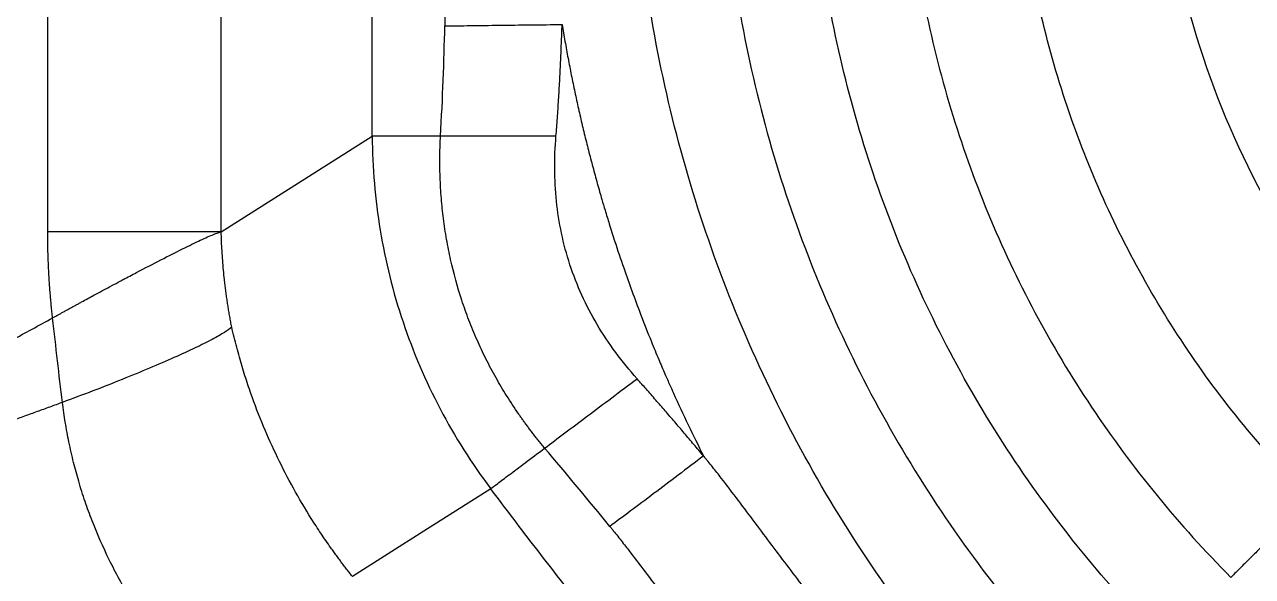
# Model space of a CAD drawing. Extents: x -50 to 28, y -10 to 124.
# Drawn here: x -27.64 to -17.74, y 34.64 to 39.09 of the extents above; entities that cross this region are included whole.
import ezdxf

# ---------------------------------------------------------------- set-up
doc = ezdxf.new("R2010")
doc.units = 0
doc.header["$MEASUREMENT"] = 0
doc.layers.add('GEOMETRY', color=2, linetype='Continuous', lineweight=25)

# ---------------------------------------------------------------- blocks, each defined once
blk = doc.blocks.new('2026 EXCURSION-ENTICE')
at = {"layer": 'GEOMETRY'}
for p, q in [((-15.9744, -40.8816), (-15.9744, -37.9016)), ((-14.5756, -41.5047), (-14.5755, -37.9016)), ((-13.357, -40.7337), (-13.357, -37.9016)), ((-14.5756, -41.5047), (-13.357, -40.7337)), ((-15.9744, -41.5047), (-15.9744, -40.8816))]:
    blk.add_line(p, q, dxfattribs=at)
at = {"layer": 'GEOMETRY', "flags": 128}
blk.add_lwpolyline([(-12.4019, -43.5783), (-12.9403, -43.92), (-13.5174, -44.2865)], dxfattribs=at)
at = {"layer": 'GEOMETRY'}
for points, knots in [([(-12.7859, -37.9016), (-12.7859, -38.0634), (-12.7852, -38.2253), (-12.7826, -38.5491), (-12.7807, -38.7111), (-12.7763, -39.0353), (-12.7738, -39.1976), (-12.7709, -39.4411), (-12.7701, -39.5223), (-12.7697, -39.644), (-12.7698, -39.6846), (-12.7702, -39.7455), (-12.7704, -39.7657), (-12.7708, -39.7961), (-12.771, -39.8088), (-12.7712, -39.8214), (-12.7713, -39.8265), (-12.7713, -39.8291), (-12.7715, -39.8362), (-12.7716, -39.8397), (-12.7717, -39.8443)], [0, 0, 0, 0, 0.25, 0.25, 0.5, 0.5, 0.75, 0.75, 0.875, 0.875, 0.9375, 0.9375, 0.96875, 0.96875, 0.984375, 0.988281, 0.988281, 0.992188, 0.992188, 1, 1, 1, 1]), ([(-8.0371, -45.7778), (-8.2925, -45.5179), (-8.5351, -45.2455), (-8.993, -44.6785), (-9.2082, -44.3839), (-9.6089, -43.7752), (-9.7945, -43.4611), (-10.1344, -42.8164), (-10.2887, -42.4859), (-10.5645, -41.8113), (-10.6861, -41.4673), (-10.8953, -40.7692), (-10.9829, -40.4151), (-11.1235, -39.7), (-11.1764, -39.3391), (-11.247, -38.6137), (-11.2647, -38.2493), (-11.2647, -37.8849)], [0, 0, 0, 0, 0.125, 0.125, 0.25, 0.25, 0.375, 0.375, 0.5, 0.5, 0.625, 0.625, 0.75, 0.75, 0.875, 0.875, 1, 1, 1, 1]), ([(-10.5551, -37.8849), (-10.5551, -38.231), (-10.5381, -38.5771), (-10.4701, -39.2658), (-10.4192, -39.6086), (-10.2839, -40.2873), (-10.1996, -40.6234), (-9.9983, -41.2856), (-9.8813, -41.6118), (-9.616, -42.251), (-9.4676, -42.5641), (-9.1408, -43.1742), (-8.9624, -43.4712), (-8.5772, -44.0462), (-8.3705, -44.3243), (-7.9307, -44.8587), (-7.6977, -45.1152), (-7.4526, -45.3595)], [0, 0, 0, 0, 0.125, 0.125, 0.25, 0.25, 0.375, 0.375, 0.5, 0.5, 0.625, 0.625, 0.75, 0.75, 0.875, 0.875, 1, 1, 1, 1]), ([(-6.9438, -44.8491), (-7.1721, -44.6215), (-7.3892, -44.3826), (-7.799, -43.8846), (-7.9916, -43.6256), (-8.5299, -42.8219), (-8.8358, -42.2507), (-9.3303, -41.0595), (-9.5187, -40.4395), (-9.7078, -39.4909), (-9.7552, -39.1716), (-9.8186, -38.5298), (-9.8344, -38.2074), (-9.8344, -37.8849)], [0, 0, 0, 0, 0.125, 0.125, 0.25, 0.25, 0.5, 0.5, 0.75, 0.75, 0.875, 0.875, 1, 1, 1, 1]), ([(-9.0795, -37.8849), (-9.0795, -38.4779), (-9.0212, -39.0708), (-8.7904, -40.2339), (-8.6178, -40.8041), (-8.165, -41.9001), (-7.8848, -42.4258), (-7.2273, -43.4126), (-6.85, -43.8737), (-6.4315, -44.2937)], [0, 0, 0, 0, 0.25, 0.25, 0.5, 0.5, 0.75, 0.75, 1, 1, 1, 1]), ([(-5.7935, -43.658), (-6.1705, -43.2797), (-6.5103, -42.8643), (-7.1026, -41.9754), (-7.355, -41.5018), (-7.7629, -40.5146), (-7.9184, -40.0009), (-8.1263, -38.9531), (-8.1788, -38.419), (-8.1788, -37.8849)], [0, 0, 0, 0, 0.25, 0.25, 0.5, 0.5, 0.75, 0.75, 1, 1, 1, 1]), ([(-7.0136, -37.8849), (-7.0136, -38.3464), (-6.9679, -38.8078), (-6.7869, -39.7128), (-6.6516, -40.1564), (-6.2967, -41.0083), (-6.0771, -41.4167), (-5.5619, -42.1825), (-5.2665, -42.5398), (-4.9388, -42.8648)], [0, 0, 0, 0, 0.25, 0.25, 0.5, 0.5, 0.75, 0.75, 1, 1, 1, 1]), ([(-12.8071, -40.7337), (-12.7976, -40.5803), (-12.7904, -40.4296), (-12.779, -40.1332), (-12.7749, -39.9875), (-12.7717, -39.8443)], [0, 0, 0, 0, 0.5, 0.5, 1, 1, 1, 1]), ([(-12.7717, -39.8443), (-12.7072, -39.8432), (-12.6373, -39.8421), (-12.4893, -39.84), (-12.4112, -39.839), (-12.2497, -39.837), (-12.1662, -39.836), (-11.997, -39.8342), (-11.9113, -39.8334), (-11.826, -39.8326)], [0, 0, 0, 0, 0.25, 0.25, 0.5, 0.5, 0.75, 0.75, 1, 1, 1, 1]), ([(-11.8752, -40.7337), (-11.8732, -40.7094), (-11.8693, -40.6607), (-11.8639, -40.5875), (-11.8588, -40.5138), (-11.854, -40.4396), (-11.8496, -40.3651), (-11.8454, -40.2902), (-11.8415, -40.2148), (-11.8379, -40.1391), (-11.8346, -40.063), (-11.8315, -39.9865), (-11.8286, -39.9097), (-11.8269, -39.8583), (-11.826, -39.8326)], [0, 0, 0, 0, 0.080946, 0.162353, 0.244214, 0.32652, 0.409263, 0.492435, 0.576028, 0.660033, 0.744442, 0.829245, 0.914434, 1, 1, 1, 1]), ([(-11.826, -39.8326), (-11.8222, -39.8554), (-11.8146, -39.9008), (-11.8028, -39.969), (-11.7906, -40.037), (-11.7779, -40.105), (-11.7649, -40.173), (-11.7515, -40.2408), (-11.7377, -40.3086), (-11.7236, -40.3763), (-11.709, -40.4439), (-11.694, -40.5114), (-11.6787, -40.5788), (-11.663, -40.6462), (-11.6468, -40.7134), (-11.6303, -40.7806), (-11.6134, -40.8477), (-11.5961, -40.9146), (-11.5785, -40.9815), (-11.5604, -41.0482), (-11.542, -41.1149), (-11.5294, -41.1593), (-11.5231, -41.1814)], [0, 0, 0, 0, 0.05, 0.1, 0.15, 0.2, 0.25, 0.3, 0.35, 0.4, 0.45, 0.5, 0.55, 0.6, 0.65, 0.7, 0.75, 0.8, 0.85, 0.9, 0.95, 1, 1, 1, 1]), ([(-13.357, -40.7337), (-13.3559, -40.988), (-13.3344, -41.2422), (-13.2514, -41.744), (-13.1897, -41.9917), (-13.0279, -42.474), (-12.9276, -42.7087), (-12.6909, -43.1591), (-12.5546, -43.3748), (-12.4019, -43.5783)], [0, 0, 0, 0, 0.25, 0.25, 0.5, 0.5, 0.75, 0.75, 1, 1, 1, 1]), ([(-12.8071, -40.7337), (-12.8811, -40.7337), (-12.9493, -40.7337), (-13.0718, -40.7337), (-13.1263, -40.7337), (-13.2197, -40.7337), (-13.2588, -40.7337), (-13.3205, -40.7337), (-13.343, -40.7337), (-13.357, -40.7337)], [0, 0, 0, 0, 0.25, 0.25, 0.5, 0.5, 0.75, 0.75, 1, 1, 1, 1]), ([(-11.9666, -43.251), (-11.9751, -43.2408), (-11.9917, -43.2205), (-12.016, -43.1904), (-12.0393, -43.161), (-12.0616, -43.1323), (-12.0828, -43.1043), (-12.1032, -43.0772), (-12.1225, -43.0508), (-12.1409, -43.0253), (-12.1585, -43.0006), (-12.2038, -42.9357), (-12.2723, -42.8316), (-12.3607, -42.6826), (-12.4404, -42.5323), (-12.5136, -42.3767), (-12.5786, -42.219), (-12.6549, -42.0046), (-12.7148, -41.7868), (-12.7589, -41.5653), (-12.7835, -41.4009), (-12.8009, -41.2331), (-12.8085, -41.1032), (-12.8112, -41.0063), (-12.8119, -40.9451), (-12.8117, -40.879), (-12.8103, -40.8079), (-12.8082, -40.759), (-12.8071, -40.7337)], [0, 0, 0, 0, 0.014696, 0.028949, 0.04276, 0.056127, 0.06905, 0.081528, 0.093561, 0.105148, 0.116288, 0.126982, 0.192594, 0.253829, 0.31805, 0.380308, 0.443492, 0.506191, 0.631242, 0.692196, 0.755358, 0.814566, 0.878327, 0.899026, 0.921548, 0.945887, 0.972039, 1, 1, 1, 1]), ([(-11.8752, -40.7337), (-11.9605, -40.7337), (-12.0457, -40.7337), (-12.2134, -40.7337), (-12.2957, -40.7337), (-12.4547, -40.7337), (-12.5312, -40.7337), (-12.676, -40.7337), (-12.7442, -40.7337), (-12.8071, -40.7337)], [0, 0, 0, 0, 0.25, 0.25, 0.5, 0.5, 0.75, 0.75, 1, 1, 1, 1]), ([(-11.2213, -42.6911), (-11.2823, -42.6225), (-11.34, -42.5517), (-11.4475, -42.4058), (-11.4973, -42.3307), (-11.5884, -42.1767), (-11.6296, -42.0977), (-11.7029, -41.9365), (-11.735, -41.8542), (-11.7899, -41.6872), (-11.8126, -41.6024), (-11.8488, -41.4311), (-11.8622, -41.3446), (-11.8893, -41.0839), (-11.8896, -40.9083), (-11.8752, -40.7337)], [0, 0, 0, 0, 0.125, 0.125, 0.25, 0.25, 0.375, 0.375, 0.5, 0.5, 0.625, 0.625, 0.75, 0.75, 1, 1, 1, 1]), ([(-11.5231, -41.1814), (-11.5171, -41.2022), (-11.5028, -41.252), (-11.477, -41.339), (-11.4429, -41.4505), (-11.3934, -41.6062), (-11.3332, -41.7863), (-11.2632, -41.9836), (-11.1891, -42.1822), (-11.1164, -42.3667), (-11.05, -42.5273), (-11.0001, -42.6441), (-10.9604, -42.7348), (-10.9373, -42.7864), (-10.9276, -42.8079)], [0, 0, 0, 0, 0.037407, 0.089742, 0.157003, 0.239191, 0.372387, 0.485617, 0.601503, 0.73924, 0.828789, 0.902099, 0.959169, 1, 1, 1, 1]), ([(-15.9351, -42.1998), (-15.937, -42.1833), (-15.9406, -42.1504), (-15.9456, -42.1009), (-15.9502, -42.0513), (-15.9545, -42.0018), (-15.9583, -41.9522), (-15.9617, -41.9026), (-15.9647, -41.853), (-15.9673, -41.8033), (-15.9695, -41.7536), (-15.9713, -41.7039), (-15.9727, -41.6541), (-15.9737, -41.6043), (-15.9743, -41.5545), (-15.9744, -41.5213), (-15.9744, -41.5047)], [0, 0, 0, 0, 0.071431, 0.142843, 0.21424, 0.285628, 0.35701, 0.428393, 0.499779, 0.571175, 0.642584, 0.714012, 0.785463, 0.856941, 0.928452, 1, 1, 1, 1]), ([(-14.5756, -41.5047), (-14.5875, -41.5047), (-14.6068, -41.5047), (-14.6594, -41.5047), (-14.6927, -41.5047), (-14.7724, -41.5047), (-14.8189, -41.5047), (-14.9234, -41.5047), (-14.9816, -41.5047), (-15.1079, -41.5047), (-15.176, -41.5047), (-15.3203, -41.5047), (-15.3965, -41.5047), (-15.5545, -41.5047), (-15.6364, -41.5047), (-15.8035, -41.5047), (-15.8888, -41.5047), (-15.9744, -41.5047)], [0, 0, 0, 0, 0.125, 0.125, 0.25, 0.25, 0.375, 0.375, 0.5, 0.5, 0.625, 0.625, 0.75, 0.75, 0.875, 0.875, 1, 1, 1, 1]), ([(-15.9351, -42.1998), (-15.9279, -42.1958), (-15.9133, -42.1877), (-15.8912, -42.1755), (-15.8687, -42.1631), (-15.8459, -42.1505), (-15.8228, -42.1378), (-15.7992, -42.1248), (-15.7754, -42.1118), (-15.7512, -42.0985), (-15.7267, -42.0851), (-15.6768, -42.0579), (-15.5921, -42.0118), (-15.4934, -41.9586), (-15.4151, -41.9168), (-15.3428, -41.8782), (-15.2235, -41.8152), (-15.0576, -41.7289), (-14.8823, -41.6402), (-14.7372, -41.57), (-14.6478, -41.5301), (-14.6048, -41.5135), (-14.5884, -41.5081), (-14.5814, -41.5061), (-14.5778, -41.5052), (-14.5762, -41.5048), (-14.5756, -41.5047)], [0, 0, 0, 0, 0.0115155, 0.0232358, 0.0351607, 0.0472897, 0.0596227, 0.0721592, 0.084899, 0.0978418, 0.1109872, 0.1243349, 0.1782376, 0.2487935, 0.2876908, 0.3111062, 0.3734497, 0.498114, 0.6228748, 0.7480637, 0.8737481, 0.9368278, 0.9684071, 0.9842026, 0.9937021, 1, 1, 1, 1]), ([(-14.4905, -42.2739), (-14.4932, -42.2598), (-14.4986, -42.2315), (-14.5063, -42.1891), (-14.5136, -42.1466), (-14.5204, -42.1041), (-14.5269, -42.0615), (-14.5331, -42.0188), (-14.5388, -41.9761), (-14.5441, -41.9334), (-14.5503, -41.8794), (-14.557, -41.8141), (-14.5636, -41.7372), (-14.5689, -41.66), (-14.5731, -41.5825), (-14.5747, -41.5307), (-14.5756, -41.5047)], [0, 0, 0, 0, 0.055555, 0.111111, 0.166666, 0.222221, 0.277777, 0.333332, 0.388887, 0.444443, 0.499998, 0.59923, 0.698847, 0.798847, 0.899231, 1, 1, 1, 1]), ([(-18.2867, -43.361), (-18.2528, -43.3461), (-18.1853, -43.3163), (-18.0846, -43.2714), (-17.985, -43.2266), (-17.8863, -43.1818), (-17.7887, -43.137), (-17.6244, -43.0611), (-17.3949, -42.9529), (-17.1422, -42.8302), (-16.9326, -42.726), (-16.7646, -42.6411), (-16.5973, -42.555), (-16.4307, -42.4679), (-16.2648, -42.3797), (-16.0995, -42.2905), (-15.9899, -42.23), (-15.9351, -42.1998)], [0, 0, 0, 0, 0.042364, 0.084371, 0.126023, 0.16732, 0.208262, 0.24885, 0.374294, 0.498325, 0.570141, 0.641902, 0.713611, 0.785272, 0.856889, 0.928463, 1, 1, 1, 1]), ([(-14.4905, -42.2739), (-14.5021, -42.2856), (-14.5216, -42.3), (-14.5748, -42.3336), (-14.6086, -42.3528), (-14.6887, -42.395), (-14.735, -42.4181), (-14.8383, -42.4672), (-14.8953, -42.4934), (-15.08, -42.5754), (-15.2216, -42.6349), (-15.5264, -42.7575), (-15.6897, -42.8205), (-15.8557, -42.8819)], [0, 0, 0, 0, 0.125, 0.125, 0.25, 0.25, 0.375, 0.375, 0.5, 0.5, 0.75, 0.75, 1, 1, 1, 1]), ([(-13.5174, -44.2865), (-13.5263, -44.2753), (-13.544, -44.253), (-13.5699, -44.2196), (-13.5952, -44.1865), (-13.6198, -44.1537), (-13.6438, -44.1212), (-13.6672, -44.0889), (-13.7107, -44.0281), (-13.772, -43.9389), (-13.8753, -43.7791), (-13.9947, -43.5763), (-14.1232, -43.3276), (-14.2378, -43.0726), (-14.3133, -42.8759), (-14.3602, -42.7393), (-14.3839, -42.6667), (-14.407, -42.592), (-14.4293, -42.5154), (-14.4508, -42.4367), (-14.4714, -42.356), (-14.4841, -42.3015), (-14.4905, -42.2739)], [0, 0, 0, 0, 0.018568, 0.036885, 0.054948, 0.07276, 0.090319, 0.107627, 0.124682, 0.187701, 0.249005, 0.373649, 0.496882, 0.619308, 0.746372, 0.780026, 0.81454, 0.849912, 0.886144, 0.923236, 0.961188, 1, 1, 1, 1]), ([(-11.9666, -43.251), (-11.9163, -43.2132), (-11.8617, -43.1723), (-11.7459, -43.0852), (-11.6846, -43.0392), (-11.5575, -42.9437), (-11.4917, -42.8942), (-11.3576, -42.7935), (-11.2894, -42.7423), (-11.2213, -42.6911)], [0, 0, 0, 0, 0.25, 0.25, 0.5, 0.5, 0.75, 0.75, 1, 1, 1, 1]), ([(-10.6851, -43.314), (-10.7111, -43.283), (-10.7628, -43.2214), (-10.8403, -43.1298), (-10.9173, -43.0395), (-10.9938, -42.9506), (-11.0698, -42.8629), (-11.1455, -42.7764), (-11.1961, -42.7194), (-11.2213, -42.6911)], [0, 0, 0, 0, 0.147654, 0.293606, 0.437916, 0.580649, 0.721866, 0.861629, 1, 1, 1, 1]), ([(-15.8557, -42.8819), (-15.8897, -42.8944), (-15.9576, -42.9195), (-16.0598, -42.9566), (-16.1622, -42.9934), (-16.2649, -43.0299), (-16.3678, -43.0659), (-16.4709, -43.1016), (-16.5742, -43.137), (-16.6777, -43.1719), (-16.7814, -43.2065), (-16.8853, -43.2407), (-17.0455, -43.2928), (-17.2633, -43.3619), (-17.5053, -43.4362), (-17.7161, -43.4992), (-17.8954, -43.5518), (-18.0163, -43.5863), (-18.0773, -43.6037)], [0, 0, 0, 0, 0.046445, 0.092956, 0.139523, 0.18614, 0.2328, 0.279497, 0.326227, 0.372986, 0.419771, 0.46658, 0.513411, 0.636001, 0.759983, 0.838522, 0.918548, 1, 1, 1, 1]), ([(-14.6371, -45.3938), (-14.6522, -45.3749), (-14.6811, -45.3389), (-14.7222, -45.2874), (-14.7691, -45.2284), (-14.8216, -45.1617), (-14.9397, -45.0093), (-15.1078, -44.782), (-15.3095, -44.4716), (-15.481, -44.1575), (-15.5974, -43.8931), (-15.675, -43.6801), (-15.7246, -43.5234), (-15.768, -43.3627), (-15.7979, -43.2307), (-15.819, -43.1219), (-15.8326, -43.0439), (-15.8451, -42.9633), (-15.852, -42.9102), (-15.8557, -42.8819)], [0, 0, 0, 0, 0.025159, 0.047989, 0.068515, 0.103637, 0.136351, 0.269438, 0.39874, 0.524335, 0.646553, 0.704962, 0.766072, 0.822393, 0.883628, 0.911723, 0.941921, 0.969124, 1, 1, 1, 1]), ([(-12.4019, -43.5783), (-12.3893, -43.5688), (-12.3703, -43.5545), (-12.32, -43.5167), (-12.2887, -43.4932), (-12.2148, -43.4377), (-12.1722, -43.4056), (-12.0767, -43.3338), (-12.0238, -43.294), (-11.9666, -43.251)], [0, 0, 0, 0, 0.25, 0.25, 0.5, 0.5, 0.75, 0.75, 1, 1, 1, 1]), ([(-10.6851, -43.3139), (-10.753, -43.3655), (-10.8214, -43.4173), (-10.9563, -43.5194), (-11.0229, -43.5697), (-11.1519, -43.6669), (-11.2144, -43.7138), (-11.3328, -43.8026), (-11.3888, -43.8444), (-11.4405, -43.883)], [0, 0, 0, 0, 0.25, 0.25, 0.5, 0.5, 0.75, 0.75, 1, 1, 1, 1]), ([(-8.4178, -46.1518), (-8.4427, -46.1234), (-8.4675, -46.095), (-8.5172, -46.0379), (-8.5421, -46.0092), (-8.6166, -45.9233), (-8.666, -45.8658), (-8.8138, -45.693), (-8.9116, -45.5772), (-9.2026, -45.2278), (-9.3931, -44.9924), (-9.6738, -44.6359), (-9.7664, -44.5164), (-9.9503, -44.2766), (-10.0414, -44.1562), (-10.2229, -43.9148), (-10.3132, -43.7938), (-10.4499, -43.6128), (-10.4956, -43.5526), (-10.5654, -43.4627), (-10.5888, -43.4328), (-10.6243, -43.3882), (-10.6363, -43.3734), (-10.6543, -43.3512), (-10.6604, -43.3438), (-10.6695, -43.3328), (-10.6725, -43.3291), (-10.6789, -43.3215), (-10.6821, -43.3177), (-10.6851, -43.314)], [0, 0, 0, 0, 0.03125, 0.03125, 0.0625, 0.0625, 0.125, 0.125, 0.25, 0.25, 0.5, 0.5, 0.625, 0.625, 0.75, 0.75, 0.875, 0.875, 0.9375, 0.9375, 0.96875, 0.96875, 0.984375, 0.984375, 0.992187, 0.992187, 0.996094, 0.996094, 1, 1, 1, 1]), ([(-9.0195, -47.759), (-9.1974, -47.5471), (-9.5301, -47.1505), (-9.9934, -46.5957), (-10.3862, -46.1216), (-10.6924, -45.7486), (-10.9344, -45.4513), (-11.134, -45.2042), (-11.3291, -44.9609), (-11.5194, -44.7214), (-11.7051, -44.4857), (-11.8861, -44.2537), (-12.0624, -44.0254), (-12.2341, -43.8009), (-12.3463, -43.652), (-12.4019, -43.5783)], [0, 0, 0, 0, 0.154332, 0.28873, 0.403206, 0.497771, 0.557927, 0.616991, 0.674965, 0.73185, 0.787648, 0.842361, 0.895989, 0.948535, 1, 1, 1, 1]), ([(-5.7935, -43.658), (-5.82, -43.6845), (-5.8465, -43.7109), (-5.8995, -43.7637), (-5.926, -43.7901), (-5.979, -43.8429), (-6.0056, -43.8693), (-6.0587, -43.9223), (-6.0852, -43.9487), (-6.1384, -44.0017), (-6.165, -44.0282), (-6.2183, -44.0813), (-6.2449, -44.1078), (-6.2982, -44.1609), (-6.3248, -44.1874), (-6.3781, -44.2405), (-6.4048, -44.2671), (-6.4315, -44.2937)], [0, 0, 0, 0, 0.125, 0.125, 0.25, 0.25, 0.375, 0.375, 0.5, 0.5, 0.625, 0.625, 0.75, 0.75, 0.875, 0.875, 1, 1, 1, 1]), ([(-11.4405, -43.883), (-11.4374, -43.8867), (-11.4343, -43.8906), (-11.4279, -43.8984), (-11.4249, -43.9021), (-11.4158, -43.9134), (-11.4098, -43.9209), (-11.3917, -43.9434), (-11.3797, -43.9585), (-11.3439, -44.004), (-11.3202, -44.0344), (-11.2495, -44.126), (-11.2027, -44.1874), (-11.0627, -44.3719), (-10.9697, -44.495), (-10.7831, -44.7403), (-10.6894, -44.8625), (-10.501, -45.1056), (-10.4062, -45.2265), (-10.1199, -45.5871), (-9.9266, -45.8248), (-9.6329, -46.1778), (-9.5344, -46.2949), (-9.3857, -46.4698), (-9.336, -46.5279), (-9.2612, -46.615), (-9.2362, -46.644), (-9.1863, -46.7019), (-9.1614, -46.7307), (-9.1364, -46.7594)], [0, 0, 0, 0, 0.003906, 0.003906, 0.007813, 0.007813, 0.015625, 0.015625, 0.03125, 0.03125, 0.0625, 0.0625, 0.125, 0.125, 0.25, 0.25, 0.375, 0.375, 0.5, 0.5, 0.75, 0.75, 0.875, 0.875, 0.9375, 0.9375, 0.96875, 0.96875, 1, 1, 1, 1])]:
    blk.add_open_spline(points, degree=3, knots=knots, dxfattribs=at)
for points in [[(-15.8557, -42.8819), (-15.8836, -42.658), (-15.9083, -42.4358), (-15.9351, -42.1998)], [(-10.9276, -42.8079), (-10.8507, -42.9785), (-10.7699, -43.1472), (-10.6851, -43.314)], [(-11.4405, -43.883), (-11.6155, -43.6689), (-11.7902, -43.4579), (-11.9666, -43.251)]]:
    blk.add_open_spline(points, degree=3, dxfattribs=at)

msp = doc.modelspace()

# ---------------------------------------------------------------- block references
msp.add_blockref('2026 EXCURSION-ENTICE', (-11.4819, 78.9272))

doc.saveas('drawing.dxf')
